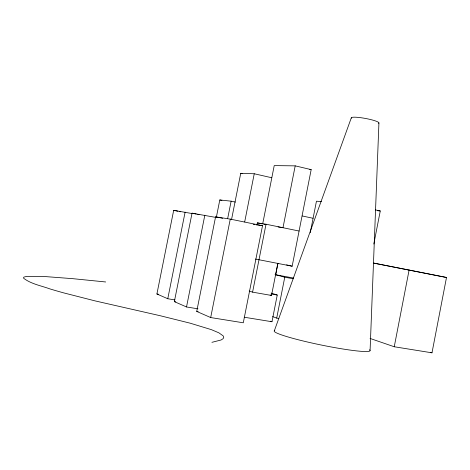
<?xml version="1.0" encoding="UTF-8"?>
<svg xmlns="http://www.w3.org/2000/svg" width="470" height="470" viewBox="0 0 470 470"><rect width="100%" height="100%" fill="white"/><g stroke="black" fill="none" stroke-linecap="round" stroke-linejoin="round"><path stroke-width="0.7" d="M370.084 350.508L378.926 122.993M394.248 346.754L409.1 270.068L373.656 263.094L446.5 277.482L431.989 352.817L394.248 346.754L370.055 338.435M373.82 244.036L380.265 210.971L375.413 209.89M244.212 317.221L271.977 321.744L277.247 295.025L271.143 293.092M278.833 318.46L276.701 318.108L284.761 277.206L275.038 274.58M255.404 259.046L292.158 266.214L311.175 169.617L295.201 165.857L274.221 165.605L262.701 223.808M310.247 232.75L316.457 201.189L321.474 201.63M227.692 218.427L231.123 201.172L235.423 202.088M210.683 317.555L230.259 219.114L262.507 225.729L243.29 322.79L210.683 317.555L196.724 311.434L215.577 216.84L230.259 219.114M231.569 219.402L240.734 173.318L254.241 173.759L271.713 177.736M244.676 221.963L254.241 173.759M256.92 225.024L257.349 222.88L266.026 224.219L299.084 231.034M277.817 263.494L271.507 295.454L252.584 292.146L266.026 224.219M295.201 165.857L282.993 227.715L278.064 226.945M277.952 263.247L275.679 274.756L293.45 278.029M174.916 299.925L167.772 298.744L156.91 293.979L173.677 210.343L192.189 213.562M167.772 298.744L185.115 212.117M197.964 308.831L186.52 306.963L174.352 301.628L192.036 213.186L215.46 217.346M186.52 306.963L204.838 215.172M216.364 217.193L219.796 199.962L231.123 201.172M274.345 330.774L351.29 117.882M211.923 342.325L221.059 339.998L223.103 338.688L223.743 337.307L223.15 335.862L218.861 332.819L211.33 329.635L190.115 323.172L160.329 315.758L95.046 300.888L63.861 292.928A159.624 12.761 10.9 0 1 49.867 288.891C41.101 285.701 31.237 284.027 23.688 278.305L23.5 277.658L23.917 277.112L26.814 276.348L42.294 276.354L72.621 278.657L105.668 281.971M309.736 169.588L311.175 169.617M377.339 210.695L380.265 210.971M253.218 224.255L254.646 224.484M256.074 224.707L262.507 225.729M196.724 311.434L198.158 311.669M174.352 301.628L175.768 301.857M156.91 293.979L158.331 294.22M271.572 294.032L277.247 295.025M284.761 277.206L293.239 278.763M409.1 270.068L446.5 277.482M215.577 216.84L222.668 218.292M192.036 213.186L196.249 214.05M197.653 214.338L199.063 214.626M173.677 210.343L177.901 211.2M179.311 211.488L180.715 211.776M257.349 222.88L262.289 223.902M263.705 224.19L265.115 224.484M302.245 215.965L313.02 218.262M219.796 199.962L221.934 200.414M240.734 173.318L242.126 173.636M286.553 264.868L292.158 266.214M270.15 295.013L271.507 295.454M249.182 291.03L252.584 292.146M430.608 352.359L431.989 352.817M272.606 316.586L276.701 318.108M270.638 321.227L271.977 321.744M369.479 349.803A48.939 4.271 11.6 0 1 322.426 345.262A48.939 4.271 11.6 0 1 274.774 330.516M351.425 118.217A14.053 1.992 10.5 0 1 365.801 118.511A14.053 1.992 10.5 0 1 378.532 123.334"/></g></svg>
